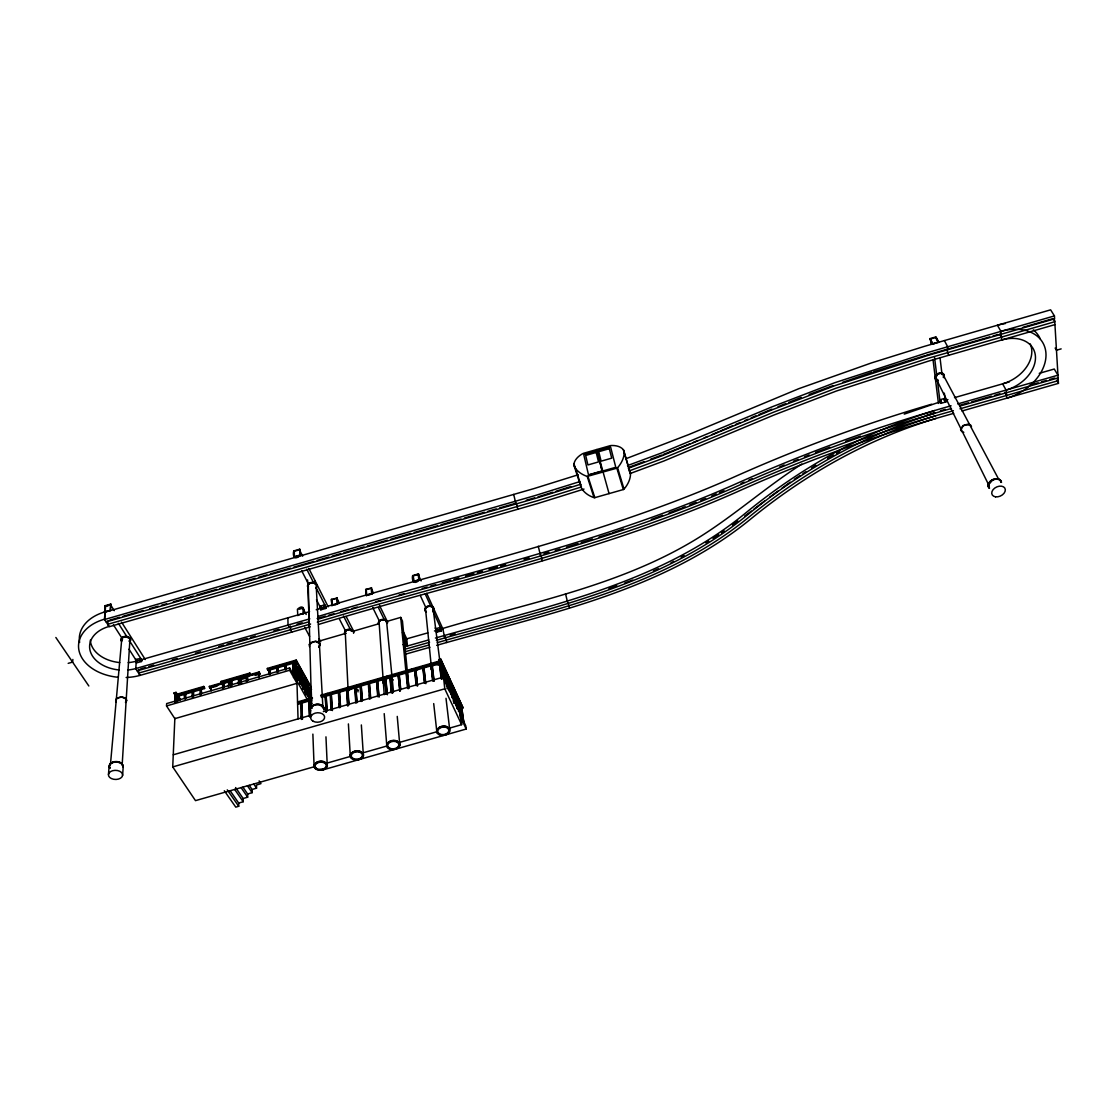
<?xml version="1.0" encoding="UTF-8"?>
<svg xmlns="http://www.w3.org/2000/svg" width="1117" height="1117" viewBox="0 0 1117 1117"><rect width="100%" height="100%" fill="white"/><g stroke="black" fill="none" stroke-linecap="round" stroke-linejoin="round"><path stroke-width="1.5" d="M246.382 681.538L246.382 675.213L247.374 674.919L247.779 680.351M246.787 680.63L246.382 675.213M247.374 681.244L247.374 674.919M235.617 787.569L243.185 798.529L247.653 797.175L247.653 794.005L242.947 787.15M230.144 790.766L238.717 803.081L243.185 801.713L243.185 798.529M241.077 683.004L241.09 678.326L258.865 673.174L259.284 676.958M241.481 683.674L241.09 678.326M238.438 683.841L238.48 677.502L239.457 677.223L239.848 682.641M224.308 790.752L235.785 807.158L238.703 806.265L238.717 803.081M239.429 683.548L239.457 677.223M245.293 678.298L240.378 679.722L240.392 678.982M230.507 686.131L230.563 679.792L231.554 679.513L231.917 684.944M231.498 685.852L231.554 679.513M228.552 686.634L228.608 681.956L210.89 687.095L210.82 690.222M228.985 685.754L228.608 681.956M224 687.234L223.651 681.803L222.674 682.096L222.576 688.435M221.166 681.384L221.976 683.478L221.166 681.384L249.845 673.062L250.641 675.171L249.845 673.062M223.568 688.156L223.651 681.803M211.239 690.892L210.89 687.095M209.382 686.397L210.191 688.491L209.382 686.397L222.451 682.599M177.589 696.366L204.565 688.533L204.579 687.779L203.755 686.438L175.174 694.732M201.563 693.741L201.283 688.295L200.292 688.589L200.111 694.956M204.565 688.533L203.755 686.438M200.571 694.034L200.669 690.851M201.102 694.662L201.283 688.295M193.185 696.952L193.395 690.585L192.417 690.865L192.194 697.245M193.66 696.031L193.395 690.585M192.683 696.324L192.417 690.865M184.78 698.614L184.542 693.154L185.52 692.875L185.771 698.32M185.282 699.242L185.52 692.875M184.361 697.943L184.542 693.154M176.207 701.211L176.053 694.146L175.076 694.439L174.727 702.411M176.472 700.233L176.668 695.444L177.659 695.151L177.882 700.61M176.891 700.89L177.1 696.1L178.078 695.821M177.38 701.532L177.659 695.151M178.413 700.554L174.043 692.931L176.011 692.358L180.409 699.228M175.229 701.49L175.509 695.109L176.486 694.816M314.338 766.709L195.489 800.638L172.73 766.918L174.866 717.98M175.704 702.132L176.053 694.146M180.382 699.982L176.011 692.358M289.596 667.938L289.652 670.256L296.996 683.325L174.838 718.65L166.531 705.944L166.656 703.584L289.596 667.938L312.188 708.234M122.158 765.033L129.893 640.013M140.588 658.527L135.52 659.365L137.196 660.873L136.483 662.912L141.398 661.515L140.463 661.166L139.793 658.751L140.588 658.527L141.328 659.686L140.533 659.924M141.398 661.515L141.524 659.672M310.163 626.846L140.086 675.366L138.634 673.104L138.885 669.404M126.137 677.488A43.814 30.215 2.8 0 0 140.086 675.366L135.757 668.552L136.274 661.18A32.714 22.647 2.9 0 1 128.19 662.632M136.483 662.912L136.609 661.069L309.563 611.627M122.591 775.435A7.093 4.552 1 0 0 112.608 770.716A7.093 4.552 1 0 0 111.393 778.563A7.093 4.552 1 0 0 122.591 775.435L123.205 766.848A7.065 4.552 1.1 0 0 115.023 761.808A7.065 4.552 1.1 0 0 109.773 768.147M108.475 774.402L109.159 765.815M584.009 489.064L538.003 503.432L109.257 626.721L107.721 624.319L108.042 620.633M578.187 474.767L533.828 488.632L104.663 612.256L104.942 605.749L110.778 604.06L110.15 610.385L105.096 611.851A43.619 30.201 2.9 0 0 79.628 642.443M110.778 604.06L110.527 610.566L104.384 611.823M104.663 612.256L104.942 605.749M118.081 677.265A43.814 30.215 2.8 0 1 79.098 651.043A43.814 30.215 2.8 0 1 104.439 619.223L105.598 606.363M580.631 484.275L536.118 498.182L106.171 621.918L104.621 619.502L105.277 612.13M110.471 764.154L121.739 639.231M72.87 659.463L72.591 662.088L68.179 663.358M580.966 484.415L580.854 484.987A9.397 6.06 -17.8 0 0 581.189 487.543L581.315 487.794A38.509 24.811 -17.1 0 0 592.75 497.205L594.761 497.679L623.314 489.553L624.906 488.045A38.467 24.769 -17.7 0 0 630.533 473.762L624.221 452.092A9.522 6.06 -17 0 0 623.328 449.704L622.979 449.271A17.369 11.058 -17.2 0 0 612.158 445.501L611.027 445.543A3.826 2.416 -17.1 0 0 609.91 445.753L583.786 453.237A3.812 2.416 -17.8 0 0 582.795 453.628L581.734 454.214A17.355 11.044 -17.7 0 0 574.082 463.262L573.984 463.834A9.508 6.046 -17.9 0 0 574.306 466.375L581.189 487.543M960.774 429.919L963.105 425.996L965.744 424.739L970.603 425.228M125.551 702.034L126.682 700.373M125.509 702.495L126.654 700.848L126.361 698.642L122.018 696.715L116.88 698.181L115.749 699.842L116.098 701.56M309.325 644.774L312.997 641.898L315.832 641.577L319.881 643.615M318.708 646.659L320.007 644.942M318.722 647.12L320.02 645.403L319.867 643.155L315.804 641.116L310.596 642.596L309.311 644.314L309.465 646.575M347.652 691.465L351.227 688.7L353.963 688.365L357.859 690.25M384.011 679.234L382.712 680.867L382.838 683.045M382.754 681.328L386.37 678.55L389.107 678.228L392.961 680.127M432.209 665.341L430.869 667.003L430.967 669.181M430.925 667.463L434.611 664.657L439.735 664.922M594.007 497.651L587.207 476.414L616.933 468.163L618.483 466.669A38.913 24.686 -17.8 0 0 624.221 452.385L624.221 452.092M751.336 511.111L744.676 516.082M753.961 509.115L764.461 501.128M769.725 497.135L777.907 491.159M782.012 488.171L790.194 482.181M732.459 525.004L737.89 521.039M801.769 464.1C764.977 487.668 732.403 517.241 694.983 539.888C615.397 588.003 522.156 603.99 434.457 630.979M794.355 479.249L800.079 475.507M802.941 473.636L805.804 471.765M811.528 468.037L815.829 465.231M705.916 542.932L708.736 541.089M712.995 538.324L718.65 534.638M721.484 532.795L724.305 530.952M827.683 458.375L833.687 455.052M836.689 453.39L839.691 451.743M670.856 562.968L673.802 561.348M681.175 557.285L684.121 555.666M653.473 570.927L658.248 568.79M741.032 483.507L744.173 482.153M748.893 480.115L752.034 478.746M720.116 431.134L732.473 425.828M735.558 424.502L740.194 422.519M779.666 466.962L784.232 465.035M711.808 495.948L716.402 494.007M719.46 492.709L724.039 490.768M693.043 442.555L697.832 440.531M704.213 437.85L707.41 436.51M712.185 434.485L718.58 431.804M744.83 420.537L747.999 419.196M751.183 417.856L755.944 415.845M759.113 414.519L771.819 409.157M793.559 461.251L798.25 459.366M804.505 456.853L809.197 454.968M681.97 508.012L685.112 506.755M689.845 504.856L696.142 502.315M700.876 500.416L705.609 498.517M778.004 406.686L785.726 403.6M788.825 402.371L801.182 397.429M663.4 454.437L689.887 443.854M651.351 519.447L662.646 515.258M669.097 512.857L680.393 508.654M625.688 458.808L688.98 434.485L798.795 388.688L871.274 362.983L924.01 346.479L1050.622 309.842L1054.434 315.916L1054.602 318.82L927.557 355.541L835.432 385.449L772.461 409.66L662.074 455.736L628.285 468.274M809.127 394.483L832.961 385.63M627.475 465.594L661.32 453.041L771.875 406.909L834.944 382.656L927.194 352.693L1054.434 315.916M629.793 466.962L644.216 461.6M650.625 459.227L661.85 455.066M629.08 470.955L662.828 458.431L773.048 412.41L835.935 388.227L927.906 358.362L1054.769 321.724L1052.87 318.666L1022.949 327.323M629.89 473.622L663.568 461.126L773.634 415.147L836.424 391.006L928.269 361.182L1054.951 324.614M815.48 452.483L829.875 447.135M904.253 414.128L941.408 401.408M951.126 405.82C875.519 426.163 805.525 463.653 745.221 513.359C657.075 585.559 541.94 607.439 435.407 638.058M926.091 415.524L934.063 412.634M951.461 408.501C876.3 428.677 806.809 466.012 746.868 515.398C658.458 587.668 543.113 609.714 436.3 640.362M935.627 415.789C866.918 436.454 803.863 472.072 748.516 517.436C659.868 589.762 544.356 611.976 437.319 642.624M936.074 418.414C867.769 438.925 805.162 474.404 750.163 519.475C660.803 592.205 544.44 614.448 436.663 645.361M608.877 588.659L616.835 585.797M624.808 582.948L632.767 580.086M842.693 382.265L871.986 372.282M845.876 441.187L860.523 436.188M612.102 532.921L623.565 529.011M873.62 371.738L924.667 355.764M579.751 481.622L535.183 495.543L104.621 619.502M538.017 496.828L552.803 492.22M556.084 491.187L570.857 486.565M581.496 486.928L537.068 500.807L107.721 624.319M931.634 404.214C863.595 424.083 797.063 448.783 732.403 477.769C598.907 536.746 455.331 567.436 316.237 609.728M934.761 410.511C866.401 430.45 799.577 455.275 734.623 484.429C601.072 543.49 457.412 574.194 318.233 616.444M935.097 413.192C866.834 433.089 800.093 457.886 735.237 486.998C601.351 546.227 457.3 576.903 317.773 619.279M566.556 547.135L577.936 543.588M581.189 542.583L592.582 539.036M599.089 537.012L610.468 533.465M249.286 785.377L252.093 789.496L256.533 788.141L256.519 785L260.959 783.645L259.116 780.881M247.653 794.005L252.107 792.651L252.093 789.496M297.82 615.635L297.415 609.268C308.027 599.717 302.4 624.92 303.14 607.606M331.414 599.34L331.944 605.665L331.414 599.34L337.362 598.084M371.416 587.626L372.087 593.923L366.32 595.612L365.664 589.301L371.626 588.059M412.676 575.576L418.442 573.887L419.294 580.156C408.962 589.511 413.22 564.853 413.485 581.845M299.077 609.282L301.925 608.444M333.061 599.34L335.924 598.503M366.32 595.612L365.873 589.734L370.188 588.477M412.871 576.009L418.652 574.32M297.597 615.216L303.349 613.526M331.721 605.246L337.697 603.99L334.821 604.828M366.097 595.179L372.087 593.923M413.29 581.412L419.098 579.723L418.442 573.887M318.094 641.409L346.186 633.255M385.84 621.722L400.71 617.394L402.455 621.066L408.976 688.323M929.861 338.66L935.976 336.887L938.657 341.997L932.597 344.273L929.861 338.66L932.597 344.273M929.93 339.163L936.046 337.404L938.727 342.5M932.527 343.771L938.657 341.997M926.314 355.248L989.732 336.915M993.041 335.966L998.012 334.528M174.001 693.685L175.969 693.112M290.56 663.289L296.954 661.432L296.968 662.172L268.192 670.521L267.41 669.153L267.396 668.413L296.187 660.063L310.512 685.922M175.146 695.486L203.727 687.192M221.152 682.138L249.845 673.802M267.41 669.153L296.214 660.803L296.187 660.063M177.617 695.612L182.378 694.229M188.731 692.386L193.478 691.004M231.54 679.96L236.315 678.577M249.398 674.78L259.228 671.931L260.024 674.04L255.109 675.464M268.988 673.844L268.932 669.111L269.923 668.832L270.37 674.235M276.932 671.54L276.848 666.821L277.84 666.528L278.315 671.931M284.891 669.237L284.793 664.517L285.784 664.224L286.273 669.628M293.073 674.78L292.724 662.213L293.729 661.92L294.497 676.748M184.961 693.825L185.953 693.545M192.836 691.535L193.813 691.255M201.702 688.966L200.292 688.589M224.07 682.473L222.674 682.096M231.959 680.183L230.563 679.792M239.862 677.893L238.48 677.502M246.787 675.883L247.779 675.603M271.375 668.846L276.178 667.463M279.376 666.528L287.362 664.21M209.368 687.137L259.228 672.671L259.228 671.931M269.379 674.528L269.323 669.795L270.314 669.516M277.323 672.225L277.239 667.491L278.231 667.212M285.282 669.921L285.17 665.201L286.161 664.908M293.324 670.758L293.115 662.898L294.106 662.604M295.684 677.865L295.237 662.144L296.228 661.864L297.066 678.256L296.075 678.55M296.605 662.549L295.237 662.144M212.775 687.346L217.215 686.047M229.013 682.627L227.645 682.236M259.256 673.858L257.901 673.453M179.488 699.493L178.497 699.773L178.929 700.443M298.644 680.183L298.267 667.617L299.258 667.324L300.124 683.716L299.258 667.324M166.531 705.944L289.652 670.256M298.937 677.726L298.644 668.287L299.635 668.008M441.41 630.84L440.475 630.505L440.419 627.363L435.56 628.773L437.026 630.267L436.552 632.25L441.41 630.84L441.117 629.08M435.714 629.332L436.244 630.491L441.201 629.066M301.688 685.615L301.283 673.048L302.274 672.755L303.168 689.147M302.009 684.721L301.66 673.719L302.637 673.439M403.028 644.663L406.365 643.699L404.926 637.863L405.276 641.437L404.284 639.371M293.45 677.349L296.787 676.385L312.02 703.626M404.117 646.925L407.454 645.961L406.742 638.826L403.586 632.236M304.759 692.568L304.271 678.438L305.262 678.159L306.184 694.537L305.262 678.159M305.625 678.829L304.271 678.438M305.164 681.063L307.105 679.75M307.692 696.366L307.245 683.799L308.222 683.506L309.116 698.307M307.901 692.317L307.622 684.456L308.599 684.176M301.785 688.756L302.791 688.463L302.274 672.755M310.666 701.671L310.205 689.119L311.182 688.826M310.931 699.2L310.568 689.775L311.545 689.496M293.813 550.904L299.733 549.187L300.166 555.54C289.01 565.104 295.209 540 294.218 557.257M294.036 551.351L299.956 549.648M105.221 606.182L111.058 604.506M106.855 606L109.368 605.274M293.98 556.797L299.928 555.079L299.733 549.187M294.623 556.852L299.747 555.372M109.717 620.144L119.756 617.254M123.093 616.291L143.171 610.51M149.873 608.583L158.237 606.182M161.588 605.219L166.601 603.78M173.289 601.854L181.652 599.438M185.003 598.475L193.367 596.073M196.718 595.11L216.796 589.329M220.133 588.366L240.211 582.585M246.913 580.658L255.276 578.257M258.627 577.294L266.991 574.878M270.328 573.915L290.406 568.134M293.757 567.171L313.835 561.404M317.172 560.441L328.887 557.062M332.238 556.098L340.601 553.697M343.952 552.733L364.03 546.953M367.367 545.99L387.445 540.209M390.796 539.246L410.874 533.465M414.212 532.502L437.641 525.758M440.992 524.795L461.07 519.014M464.407 518.051L484.485 512.284M487.836 511.321L496.199 508.905M499.55 507.942L516.277 503.125L517.869 509.212M526.33 500.234L534.708 497.819M1061.15 348.881L1056.473 350.235L1055.146 348.057M939.942 400.375L940.765 400.137L941.463 402.567L940.64 402.804L939.774 399.802L944.912 398.336L944.423 400.5L945.945 401.911L940.807 403.377L940.025 401.813M944.423 400.5L947.914 399.551M954.49 397.652L1009.279 381.93M1039.257 373.329L1054.253 369.029L1057.953 375.186L957.73 403.935M458.249 702.384L461.07 708.415L463.066 707.843L440.726 659.044L438.674 659.644L448.224 680.742L450.263 680.155L450.123 679.387M438.758 660.398L440.726 659.044M312.425 697.65L297.611 701.923L298.421 704.073L311.573 700.275M320.635 695.277L439.721 660.929M439.721 661.194L441.955 678.131L441.62 677.419L439.721 661.194L440.74 660.901L442.988 677.837L441.131 678.494L439.232 662.269L440.266 661.976L441.369 669.167M312.453 698.432L297.639 702.691L298.421 704.073M320.677 696.059L441.48 661.222L441.383 660.454M440.042 661.906L441.075 661.613M301.604 701.951L302.135 718.482L301.101 718.776L300.585 702.244L301.604 701.951L302.525 719.166M310.372 716.109L309.339 716.402L308.739 699.898L309.758 699.605L310.749 716.793M325.899 705.762L326.206 712.353L325.061 695.193L326.08 694.9L327.155 710.412M330.995 710.175L330.185 693.713L331.204 693.42L332.405 710.566M339.247 707.801L338.353 691.353L339.373 691.06L340.559 706.544M347.555 688.7L348.546 705.134L347.513 705.427L346.535 688.994L347.555 688.7L348.811 704.171M355.737 686.341L356.812 702.747L355.778 703.04L354.717 686.634L355.737 686.341L357.063 701.797M361.168 701.49L360.065 685.098L361.084 684.805L362.467 700.247M369.448 699.116L368.261 682.738L369.28 682.431L370.732 697.874M377.728 696.729L376.457 680.365L377.49 680.071L379.124 697.134M385.7 677.712L387.054 694.048L386.021 694.341L384.667 678.005L385.7 677.712L387.417 694.746M390.866 676.218L392.276 692.554L391.243 692.847L389.833 676.511L390.866 676.218L392.486 691.618M398.057 674.137L399.886 691.158L398.057 674.137L399.076 673.844L400.78 689.231M406.267 671.778L407.649 672.183L406.616 672.476L408.194 688.77L406.267 671.778L406.616 672.476M416.166 685.67L414.505 669.404L415.552 669.097L417.549 686.075L415.873 669.809L414.84 670.102L416.18 683.129M424.488 683.283L422.757 667.017L423.776 666.723L425.87 683.688M432.028 664.35L433.843 680.588L432.81 680.895L430.994 664.643L432.028 664.35L434.178 681.3M301.688 702.342L306.616 700.918M332.894 693.336L352.665 687.639M367.702 683.311L387.529 677.586L387.585 678.354L386.817 676.19M390.838 676.637L395.809 675.199M400.766 673.774L404.089 672.811M423.79 667.128L438.73 662.828M301.129 707.885L300.976 702.928L301.995 702.635M325.745 702.467L325.438 695.877L326.457 695.584M331.288 709.225L330.548 694.411L331.581 694.104M339.079 698.628L338.73 692.051L339.75 691.758M347.932 689.398L346.535 688.994M355.932 700.457L355.08 687.332L356.114 687.039M361.447 685.503L360.065 685.098M369.21 691.618L368.624 683.436L369.643 683.129M377.965 695.793L376.82 681.063L377.839 680.77M385.965 690.138L385.016 678.703L386.049 678.41M391.453 691.912L390.182 677.209L391.215 676.916M398.392 674.85L399.425 674.542M424.655 682.361L423.092 667.729L424.125 667.435M432.963 679.974L431.33 665.355L432.349 665.048M440.601 662.674L439.232 662.269M321.431 697.427L442.137 662.632L442.039 661.864M448.238 728.493L461.628 724.668L444.775 688.812L442.346 666.849L443.365 666.556L445.627 683.478L443.365 666.556M443.826 677.279L442.667 667.547L443.7 667.254M446.702 687.053L444.957 672.462L445.976 672.169L448.252 689.077M446.06 679.639L445.278 673.16L446.297 672.867M441.62 677.419L442.653 677.125L440.74 660.901M173.261 754.799L311.657 714.978M323.33 711.627L443.379 677.097L460.162 712.981L461.628 724.668M325.829 711.655L326.848 711.361L326.08 694.9M399.537 690.46L400.57 690.166L399.076 673.844M449.104 691.004L447.54 678.033L448.559 677.74L450.863 694.648M449.048 688.449L447.861 678.717L448.88 678.424M450.137 681.216L449.118 681.51L450.458 681.915L450.137 681.216L452.12 697.441M172.73 766.918L444.775 688.812M453.474 701.616L451.687 687.025L452.692 686.732L455.024 703.626M446.898 688.672L447.931 688.379L445.976 672.169M452.594 692.568L451.994 687.709L453.013 687.416M451.84 688.03L453.865 687.444L451.924 688.784M456.197 706.153L453.879 689.259L452.86 689.552L453.656 696.045M588.966 474.711L602.58 470.829M940.388 410.819L945.345 409.394M960.048 405.192L968.327 402.804M971.65 401.855L991.547 396.158M994.87 395.209L999.841 393.784M1029.79 385.197L1038.112 382.81M1041.449 381.846L1046.434 380.422M1049.771 379.459L1054.769 378.035M959.698 406.127L1058.12 377.923M953.401 410.707C879.037 431.511 806.279 457.858 735.852 489.567C601.63 548.95 457.188 579.611 317.312 622.113M960.006 408.808L1058.288 380.646L1058.441 383.368L961.96 411M953.723 413.36C879.442 434.136 806.795 460.455 736.48 492.122C602.454 551.435 458.193 582.027 318.513 624.459M319.951 606.838L321.375 607.816L320.788 609.84L325.773 608.416L325.55 606.629L324.782 604.842L319.797 606.266L320.788 609.84M325.773 608.416L324.81 608.067L324.139 605.651L324.935 605.414M320.579 608.053L325.675 606.629M136.414 661.096L137.196 660.873M127.645 670.005A32.854 22.661 2.8 0 0 135.757 668.552L309.842 618.832M140.547 668.929L145.545 667.505M148.868 666.556L153.867 665.132M172.186 659.896L177.184 658.471M195.517 653.236L200.501 651.811M218.834 646.575L223.819 645.151M227.156 644.202L232.154 642.778M238.815 640.865L247.15 638.491M250.473 637.542L255.472 636.118M273.791 630.882L278.789 629.457M297.122 624.221L302.135 622.797M317.144 618.511L325.494 616.123M328.831 615.174L333.829 613.736M340.503 611.837L348.853 609.449M352.19 608.5L357.203 607.076M375.549 601.826L380.562 600.401M398.909 595.166L403.921 593.727M422.268 588.491L427.28 587.053M430.617 586.104L435.63 584.68M442.304 582.767L450.64 580.393M453.977 579.444L458.989 578.006M465.663 576.107L473.999 573.719M477.336 572.77L482.349 571.332M489.023 569.433L497.358 567.045M500.695 566.096L505.708 564.671M524.055 559.422L529.067 557.997M543.965 553.739L548.796 552.37M555.219 550.527L560.05 549.145M309.395 621.666L137.182 670.842L135.715 668.566M138.634 673.104L310.61 624.026M454.228 692.484L455.554 692.875L454.228 692.484L455.834 705.455L453.879 689.259M458.431 710.929L458.752 711.599L456.406 694.718L455.401 695.011L457.007 707.969M458.082 698.307L456.755 697.916L458.082 698.307L460.106 714.517L459.799 713.833M457.412 700.568L459.324 699.228M460.26 717.296L461.279 717.016L459.241 700.806L457.914 700.415M453.67 703.235L454.703 702.942L452.692 686.732M462.256 720.381L460.413 705.804L461.419 705.511L463.792 722.378L462.787 722.671M460.413 705.804L461.726 706.181M326.052 763.372L351.157 756.209M362.871 752.858L386.314 746.17M399.704 742.344L436.524 731.844M322.436 770.032L466.194 729.038L465.789 725.924L459.785 713.079M404.34 639.524L427.769 632.878M403.907 646.98L428.774 639.929M450.235 635.28L455.205 633.884M404.41 649.396L429.584 642.261M405.471 651.644L428.942 644.998M404.857 654.367L429.961 647.246M587.975 476.428L594.83 497.665M351.199 688.24L353.935 687.904M434.555 664.196L439.679 664.461M386.328 678.089L389.079 677.768L392.919 679.667M587.207 476.414L585.95 475.968A38.969 24.728 -17.1 0 1 574.431 466.627L574.306 466.375M963.803 432.307L961.695 431.539L960.564 429.514L962.896 425.591L968.285 424.055L970.394 424.823L971.525 426.848M126.319 699.116L121.99 697.19L119.142 697.511L116.852 698.656L115.721 700.317L116.056 702.034M356.365 688.477L357.831 689.789L357.985 691.94M629.29 470.634L629.639 471.081A9.411 6.074 -17 0 1 630.533 473.468M227.254 789.859L238.703 806.265M234.64 789.384L243.185 801.713M241.049 787.569L247.653 797.175M247.415 785.782L252.107 792.651M55.85 637.486L88.829 685.978M253.741 784.008L256.533 788.141M174.043 692.931L176.039 696.073M113.376 624.78L122.577 639.133M129.013 649.2L137.279 662.13M118.388 623.328L127.533 637.709M129.377 640.586L142.18 660.719M104.439 619.223L109.033 626.455A32.854 22.661 2.8 0 0 90.016 650.303A32.854 22.661 2.8 0 0 119.184 669.977M110.625 604.911L114.269 610.664M121.571 622.169L145.28 659.547M1057.045 378.593L1058.288 380.646M1056.961 380.897L1058.441 383.368M239.583 678.382L240.378 679.722M259.228 672.671L260.024 674.04M1000.944 331.386A44.694 32.142 -29.1 0 1 1045.903 352.679A44.694 32.142 -29.1 0 1 1006.78 398.169L1006.082 390.07A33.51 24.113 -29.1 0 0 1035.403 355.96A33.51 24.113 -29.1 0 0 1001.698 339.987L1000.944 331.386L997.397 325.242A44.485 32.114 -29.2 0 1 1005.356 323.553M999.673 334.053L1001.446 337.125M267.396 668.413L268.192 670.521M308.739 699.898L310.149 700.289L310.386 706.893M297.066 678.256L296.228 661.864M1006.082 390.07L1002.605 383.843A33.356 24.085 -29.2 0 0 1030.223 343.91M296.745 665.914L311.071 691.702L309.381 687.974M1004.811 392.346L1006.543 395.474M296.214 660.803L311.364 688.156M300.096 671.233L301.925 674.528M304.718 627.321L309.591 636.397M289.289 627.405L288.046 625.059L287.865 617.841M291.788 632.082L290.546 629.751L290.448 626.134M998.654 479.207L942.804 374.153A4.133 3.03 -27.4 0 0 936.591 375.284A4.133 3.03 -27.4 0 0 937.987 379.92M302.972 608.43L306.198 614.476M319.099 638.701L320.705 641.716M944.382 340.587L947.677 346.773L947.998 349.635M946.685 349.356L948.654 355.304M935.753 337.767L938.168 342.374M932.89 343.91L930.475 339.289L931.103 344.357M339.373 618.972L345.628 631.161M343.519 616.012L351.296 631.259M945.945 401.911L944.284 393.114M339.317 603.054L336.985 598.475L337.292 603.822M346.298 616.779L354.061 632.027M301.646 570.647L308.683 584.442M316.488 599.787L321.179 608.974M324.139 605.651L324.81 608.067M941.463 402.567L940.765 400.137M392.276 692.554L392.625 693.252M384.667 678.005L385.016 678.703M299.565 550.039L302.665 556.182M308.85 568.455L328.216 606.824M306.728 569.181L313.723 583.004M316.055 587.612L326.15 607.564M389.833 676.511L390.182 677.209M935.711 377.797L989.159 485.811M372.715 607.494L379.487 621.303M371.249 588.45L373.483 593.057M379.459 605.344L387.669 622.239M378.398 607.592L384.388 619.879M414.505 669.404L414.854 670.102M402.441 632.627L403.949 635.768M406.365 643.699L407.454 645.961M422.757 667.017L423.092 667.729M430.994 664.643L431.33 665.355M442.653 677.125L442.988 677.837M457.258 708.415L457.579 709.086L455.233 692.205M461.279 717.016L458.919 700.136L459.241 700.806M463.792 722.378L461.419 705.511M466.194 729.038L460.176 716.206L457.761 697.636M442.514 678.899L440.266 661.976M442.346 666.849L442.667 667.547M444.957 672.462L445.278 673.16M441.578 665.9L443.03 669.027M451.631 687.597L453.237 691.046M451.017 686.843L453.153 691.409M440.824 659.812L463.066 707.843M420.257 595.403L425.94 607.802M435.183 627.949L436.607 631.049M425.214 593.951L430.869 606.363M432.991 611.027L441.466 629.653M439.805 628.145L440.475 630.505M421.095 580.924L418.275 574.71L418.861 579.988L413.862 581.44L413.29 576.177M426.736 593.336L442.932 629.025M444.692 637.989L442.821 628.606M446.702 642.512L445.264 636.69M515.942 503.99L513.708 494.426M540.516 555.694L538.282 546.241M542.317 560.622L540.754 554.66M567.785 603.11L565.523 593.797M569.461 607.76L568.148 603.11M573.984 463.834L580.323 483.368M609.058 493.616L596.841 449.495M617.589 467.744L624.026 489.106M616.849 468.191L623.314 489.553M623.328 449.704L629.164 469.433M944.256 399.132L944.954 401.562M436.496 629.108L437.166 631.468M320.761 606.615L321.431 609.044M139.793 658.751L140.463 661.166M136.456 659.714L137.112 662.116M433.019 608.025L439.609 659.281M440.266 664.406L440.698 667.826M441.578 674.668L442.011 678.075M460.735 706.475L461.544 712.953M933.002 359.548L938.448 403.432M458.528 705.288L459.338 711.766M456.406 694.718L458.235 709.309M934.552 357.426L936.842 376.01M937.261 379.389L940.179 403.042M454.06 699.284L454.465 702.523M450.458 681.915L452.441 698.125M448.559 677.74L450.5 692.861M940.011 357.608L942.036 374.516M446.004 698.307L449.648 729.038M441.746 672.406L442.318 677.279M436.244 630.491L436.552 632.25M439.763 664.601L441.466 679.206M433.703 703.598L436.929 732.668M423.776 666.723L425.521 682.99M432.754 680.742L425.633 610.175A3.896 2.82 -6.6 0 1 429.123 606.294A3.896 2.82 -6.6 0 1 433.131 609.477M415.524 669.097L417.213 685.377M412.173 670.479L412.257 671.247L411.489 669.083M393.505 692.023L386.594 621.513A3.896 2.792 -5.1 0 0 381.637 619.991A3.896 2.792 -5.1 0 0 379.235 623.663L352.79 631.328A3.909 2.779 -4 0 0 347.764 629.848A3.909 2.779 -4 0 0 345.418 633.493M407.3 671.471L408.878 687.779M400.71 617.394L407.51 688.1M397.247 716.402L399.83 745.611A6.716 4.482 -5.9 0 1 388.842 748.725A6.716 4.482 -5.9 0 1 391.132 740.962A6.716 4.482 -5.9 0 1 399.83 745.611M384.206 713.637L386.705 744.606M371.361 589.776L371.668 593.755M377.49 680.071L378.775 696.436M366.292 589.902L366.697 595.207M369.28 682.431L370.481 698.809M369.448 694.9L369.699 698.167M379.082 622.211L384.234 694.662M361.084 684.805L362.201 701.197M360.54 687.43L361.433 700.554M361.35 724.947L363.416 756.014A6.716 4.454 -4.9 0 1 352.469 759.113A6.716 4.454 -4.9 0 1 354.592 751.406A6.716 4.454 -4.9 0 1 363.416 756.014M357.789 686.159L357.845 686.941L357.063 684.777M357.608 686.215L357.649 686.997L356.868 684.833M1054.685 320.272L1058.204 379.291M347.094 692.973L347.876 706.112M348.392 723.914L350.235 755.036M337.152 597.651L337.697 603.99M339.373 691.06L340.28 707.508M339.359 703.556L339.526 706.852M322.925 707.885L316.209 586.188A4.035 2.946 -2.3 0 0 311.866 582.837A4.035 2.946 -2.3 0 0 308.446 586.844M332.042 599.927L332.321 605.26M345.251 632.068L348.839 704.855M331.204 693.42L332.028 709.881M325.955 736.843L327.295 766.318A6.73 4.426 -4 0 1 316.39 769.404A6.73 4.426 -4 0 1 318.359 761.752A6.73 4.426 -4 0 1 327.295 766.318M314.994 580.631L315.148 584.107M307.58 579.932L309.381 626.916M311.238 690.404L311.657 701.392M312.872 734.106L314.059 765.354M309.186 702.23L309.73 717.086M308.222 683.506L308.795 699.214M304.704 680.672L305.025 690.111M301.395 716.151L301.492 719.46M296.787 676.385L298.044 718.901M295.796 669.111L296.019 676.972M308.264 585.336L311.545 706.893M294.204 660.636L294.232 661.376M293.729 661.92L294.162 677.642M285.784 664.224L285.896 668.943M441.075 665.802L441.159 667.98M277.84 666.528L277.938 671.247M269.923 668.832L269.979 673.565M258.865 673.174L258.893 677.837M1033.295 329.864A44.485 32.114 -29.2 0 1 1040.22 338.8M121.46 641.312A4.747 3.295 2.8 0 1 123.107 637.276A4.747 3.295 2.8 0 1 129.181 637.849A4.747 3.295 2.8 0 1 129.628 642.08M121.488 640.865A4.747 3.295 2.8 0 1 123.149 636.83A4.747 3.295 2.8 0 1 129.223 637.402A4.747 3.295 2.8 0 1 129.67 641.647M110.164 768.035A6.632 4.273 1.1 0 1 115.093 762.087A6.632 4.273 1.1 0 1 122.772 766.821M109.634 765.327A6.618 4.273 1.1 0 1 116.866 761.557A6.618 4.273 1.1 0 1 122.814 766.304M122.088 640.697A4.091 2.834 2.8 0 1 123.512 637.221A4.091 2.834 2.8 0 1 128.748 637.709A4.091 2.834 2.8 0 1 129.139 641.367M310.791 710.971A6.953 4.733 -3.5 0 1 316.697 704.422A6.953 4.733 -3.5 0 1 324.139 709.728M307.859 587.444A4.677 3.407 -2.3 0 1 309.898 583.283A4.677 3.407 -2.3 0 1 315.832 583.912A4.677 3.407 -2.3 0 1 315.846 588.31M307.845 587.025A4.677 3.407 -2.3 0 1 311.811 582.362A4.677 3.407 -2.3 0 1 316.837 586.257M312.299 706.433A6.52 4.44 -3.5 0 1 320.062 704.995A6.52 4.44 -3.5 0 1 323.721 709.686M310.861 708.066A6.52 4.44 -3.5 0 1 318.415 704.199A6.52 4.44 -3.5 0 1 323.707 709.183M321.04 705.972A5.808 3.951 -3.5 0 1 322.757 707.592M989.201 488.38A7.121 4.901 -25.6 0 1 992.566 479.835A7.121 4.901 -25.6 0 1 1001.544 482.307M937.917 380.813A4.789 3.519 -27.4 0 1 935.669 376.373A4.789 3.519 -27.4 0 1 941.701 373.287A4.789 3.519 -27.4 0 1 943.949 377.714M937.735 380.436A4.789 3.519 -27.4 0 1 935.474 376.01A4.789 3.519 -27.4 0 1 941.505 372.91A4.789 3.519 -27.4 0 1 943.753 377.351M989.55 488.129A6.688 4.608 -25.6 0 1 992.706 480.101A6.688 4.608 -25.6 0 1 1001.125 482.432M989.327 487.696A6.688 4.594 -25.6 0 1 992.482 479.668A6.688 4.594 -25.6 0 1 1000.902 481.986M943.516 375.549A4.133 3.03 -27.4 0 1 943.181 377.253M989.704 483.493A5.948 4.091 -25.6 0 1 991.617 481.371M119.77 662.576A32.714 22.647 2.9 0 1 90.337 640.139M322.855 769.138A6.311 4.161 -4 0 1 319.616 769.473M316.656 768.705A6.311 4.161 -4 0 1 314.757 767.03M315.804 762.869A6.311 4.161 -4 0 1 324.684 761.962M426.359 612.13A4.524 3.267 -6.6 0 1 426.024 607.508A4.524 3.267 -6.6 0 1 432.391 606.922A4.524 3.267 -6.6 0 1 432.712 611.53M426.317 611.697A4.524 3.267 -6.6 0 1 425.982 607.09A4.524 3.267 -6.6 0 1 432.349 606.503A4.524 3.267 -6.6 0 1 432.67 611.111M449.341 730.853A6.283 4.231 -7.3 0 1 447.847 732.906M439.009 733.785A6.283 4.231 -7.3 0 1 437.096 729.876M438.59 727.809A6.283 4.231 -7.3 0 1 447.456 726.916M344.86 634.093A4.524 3.225 -4 0 1 348.741 629.653A4.524 3.225 -4 0 1 353.572 633.283M344.832 633.674A4.524 3.225 -4 0 1 347.555 629.443A4.524 3.225 -4 0 1 353.349 631.189M362.732 753.333A6.297 4.175 -4.9 0 1 361.587 757.508M350.878 756.712A6.297 4.175 -4.9 0 1 350.612 754.561M352.009 752.537A6.297 4.175 -4.9 0 1 360.889 751.629M378.677 624.249A4.524 3.239 -5.1 0 1 382.628 619.781A4.524 3.239 -5.1 0 1 387.376 623.44M378.649 623.831A4.524 3.239 -5.1 0 1 381.442 619.572A4.524 3.239 -5.1 0 1 387.18 621.345M388.493 742.107A6.297 4.203 -5.9 0 1 397.373 741.199M229.795 682.054L229.781 682.808L228.985 680.7L229.795 682.054M302.232 670.968L300.291 672.28L302.232 670.968M597.288 450.863L583.786 454.759L588.561 475.06L615.788 467.283L610.622 447.079L597.092 450.933L602.161 471.179L597.288 450.863M596.199 452.441L585.671 455.457L587.919 464.951L598.517 461.921L596.199 452.441M609.31 448.685L598.754 451.701L601.1 461.181L611.711 458.152L609.31 448.685M327.979 694.76L327.197 693.392L328.007 695.542L327.979 694.76M417.325 668.999L416.655 667.589L417.409 669.767L417.325 668.999M313.151 721.261A6.981 4.733 -3.6 0 0 324.516 718.077A6.981 4.733 -3.6 0 0 315.273 713.107A6.981 4.733 -3.6 0 0 313.151 721.261M995.554 496.828A7.163 4.901 -25.5 0 0 1005.314 489.595A7.163 4.901 -25.5 0 0 994.73 488.087A7.163 4.901 -25.5 0 0 995.554 496.828M316.656 769.194A6.311 4.161 -4 0 0 326.89 766.29A6.311 4.161 -4 0 0 318.499 762.003A6.311 4.161 -4 0 0 316.656 769.194M317.102 768.817A5.613 3.7 -4 0 0 326.206 766.234A5.613 3.7 -4 0 0 318.736 762.436A5.613 3.7 -4 0 0 317.102 768.817M438.772 734.497A6.702 4.51 -7.3 0 0 449.802 731.37A6.702 4.51 -7.3 0 0 441.271 726.65A6.702 4.51 -7.3 0 0 438.772 734.497M439.051 734.274A6.297 4.231 -7.3 0 0 449.397 731.342A6.297 4.231 -7.3 0 0 441.397 726.916A6.297 4.231 -7.3 0 0 439.051 734.274M439.512 733.897A5.599 3.77 -7.3 0 0 448.727 731.286A5.599 3.77 -7.3 0 0 441.606 727.349A5.599 3.77 -7.3 0 0 439.512 733.897M352.749 758.89A6.297 4.175 -4.9 0 0 363.011 755.986A6.297 4.175 -4.9 0 0 354.731 751.657A6.297 4.175 -4.9 0 0 352.749 758.89M353.195 758.527A5.613 3.714 -4.9 0 0 362.341 755.93A5.613 3.714 -4.9 0 0 354.969 752.09A5.613 3.714 -4.9 0 0 353.195 758.527M389.121 748.502A6.297 4.203 -5.9 0 0 399.425 745.584A6.297 4.203 -5.9 0 0 391.257 741.213A6.297 4.203 -5.9 0 0 389.121 748.502M389.582 748.125A5.599 3.742 -5.9 0 0 398.741 745.528A5.599 3.742 -5.9 0 0 391.481 741.646A5.599 3.742 -5.9 0 0 389.582 748.125"/></g></svg>
